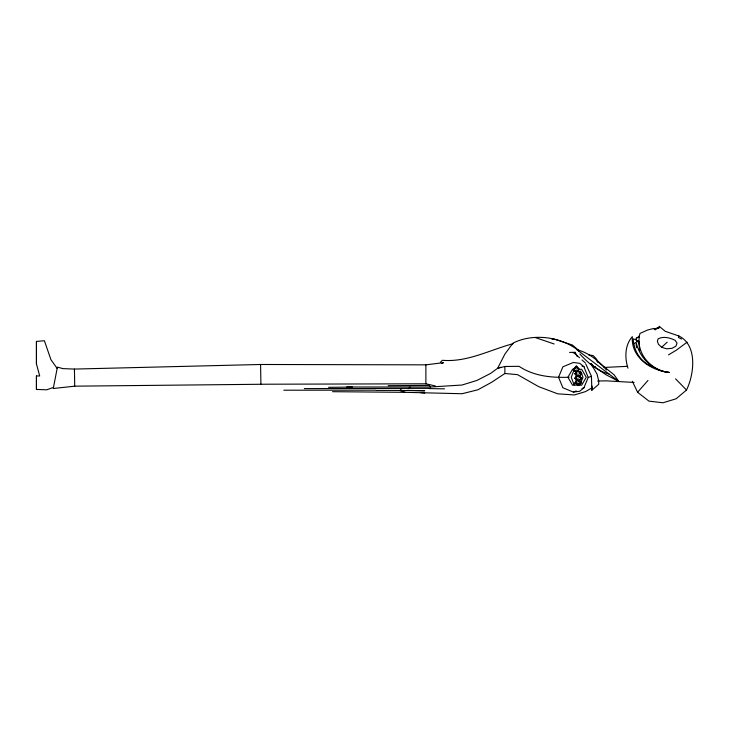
<?xml version="1.0" encoding="UTF-8"?>
<svg xmlns="http://www.w3.org/2000/svg" width="729" height="729" viewBox="0 0 729 729"><rect width="100%" height="100%" fill="white"/><g stroke="black" fill="none" stroke-linecap="round" stroke-linejoin="round"><path stroke-width="1.09" d="M441.701 363.489L443.46 362.659L425.882 364.846L260.572 364.482L74.431 369.074L62.876 368.619L57.409 367.115L53.472 387.418L46.711 389.805L36.45 389.441L36.45 375.973L39.685 375.973L36.45 363.908L36.45 341.409L44.405 340.735L50.912 359.643L57.154 368.446M576.32 366.359L573.559 369.357L576.32 372.355L576.32 369.931M591.11 363.835L597.051 374.168L598.691 380.784L598.728 384.283L591.839 390.243L591.465 376.355L585.688 363.817M636.198 342.794C640.281 358.577 652.537 370.861 669.34 372.473C650.806 370.551 630.813 357.319 632.325 336.643C624.735 345.154 624.698 357.784 627.924 368.181M636.308 339.987L636.317 338.265M591.839 390.243L592.048 386.106M659.116 326.228L665.231 331.312L678.836 335.969L678.435 337.454L681.633 339.067M579.564 357.766L574.698 353.41L575.126 352.298L569.531 352.408M574.598 383.645L574.133 384.839L571.226 377.248L573.677 371.025L572.52 369.302L567.927 377.248L572.52 385.185L581.687 385.185L586.271 377.248L581.687 369.302L579.646 369.302M580.521 383.472L582.972 377.248L580.521 371.025M584.348 386.725L588.212 377.431L584.312 367.781M632.353 381.303L637.583 392.257L648.956 401.123L662.98 402.772L676.148 398.772L686.508 390.042C694.19 374.387 697.799 345.118 678.836 335.969M659.499 327.029L655.125 329.836L654.141 329.198L659.499 327.029L658.633 328.515M376.328 390.389L400.23 390.425L401.406 388.603M647.972 380.456L637.583 392.257M408.641 388.566L410.017 386.999M574.488 369.357L576.32 367.279M576.32 372.355L579.081 369.357L576.32 366.25M440.362 362.304L442.375 360.299C467.453 362.413 489.724 349.902 513.207 343.669M574.68 373.831L576.12 372.51M577.477 376.073L575.044 373.831L578.279 370.851L581.523 373.831L579.09 376.073L581.35 378.242M574.68 378.242L577.559 375.581M579.036 380.456L581.295 382.543L578.279 385.322L575.263 382.543L577.532 380.456L575.044 378.242L577.477 376.009M579.045 375.954L581.35 373.831M578.999 376.492L581.888 373.831L578.279 370.514M574.926 382.543L577.614 380.064M579.008 380.902L581.888 378.242L579.008 375.581M578.279 384.383L579.619 383.153M578.279 385.632L581.642 382.543L578.954 380.064M661.613 347.259L666.488 348.817L672.029 348.307L675.901 346.211L677.031 343.14L675.136 340.315C669.951 337.782 663.545 336.023 658.114 338.83L657.376 341.236L658.405 344.216L661.613 347.259L667.208 342.193M584.385 387.464L579.737 391.245L573.349 392.102L562.888 387.764L558.551 377.285L562.888 366.815L573.349 362.477L579.737 363.324L584.385 367.033M687.11 342.183L676.321 350.193L668.475 354.877M591.839 387.937L585.542 391.582L574.324 394.954L557.694 393.824L538.658 386.634L517.508 374.642L504.878 373.503L491.492 382.361L477.896 389.787L462.022 393.733L405.388 392.33L332.542 391.692M637.292 337.8L639.224 336.862M635.77 342.694L633.647 343.669L633.246 338.885L635.478 339.596M573.349 392.102L576.229 390.917M581.997 388.548L583.92 387.764M500.741 367.27L497.643 368.291L490.453 373.494L477.003 380.401L462.022 385.03L430.593 386.999L346.712 386.999M588.212 377.431L591.465 376.355M573.559 369.357L574.279 369.129L573.559 369.248L576.32 372.246M569.103 377.248C551.68 377.813 533.956 376.301 519.066 366.332L504.878 366.477L497.643 368.291L504.878 354.112L512.915 343.177C533.072 332.834 561.904 336.67 579.072 351.132M654.068 328.396L647.498 330.027L639.925 333.481C634.968 352.636 650.532 370.505 669.34 372.473M573.623 369.202L576.32 365.912L579.4 369.248M591.948 365.867L593.442 367.234L595.347 366.833M435.395 385.978L425.882 383.8L266.568 384.21L74.722 386.17L53.253 388.511M429.782 388.347L304.339 388.603M627.605 366.332L604.049 367.443M597.68 381.012L606.163 380.848L634.139 382.443M388.138 385.668L429.153 385.404L430.593 386.999M328.542 387.327L352.435 387.081M551.99 339.176L554.222 339.158L572.329 344.99L579.191 350.804M283.8 390.206L375.69 390.17M572.52 369.302L574.552 369.302M575.044 373.831L576.019 373.831M575.044 378.242L576.019 378.242M575.263 382.543L576.174 382.543M579.801 384.101L576.001 384.101L576.001 371.936L573.951 370.341L573.951 369.193L573.951 370.341M400.23 390.425L424.734 390.762L407.265 390.37M429.153 388.593L444.471 388.83M636.818 341.783L638.65 341.819L638.877 341.218L636.289 340.589M593.442 367.234L595.557 367.27M420.414 392.585L424.734 393.104M588.704 354.914L593.142 355.579L596.595 359.206L597.753 362.185M636.271 340.762L638.012 341.072M609.025 374.023C597.379 371.025 587.802 362.769 579.874 354.03M399.51 390.48L405.388 392.33M535.241 337.545L554.113 343.979M581.997 366.022L583.92 366.815M653.266 367.161C643.16 363.653 635.46 354.212 633.875 343.651M596.395 360.636L614.128 374.843L618.757 381.404L605.772 374.606L590.016 363.662M572.639 352.453L574.698 353.41M618.757 381.404L576.967 349.747C588.695 352.69 599.019 360.955 606.482 369.977M581.997 359.944L585.241 362.851M578.279 375.262L581.523 378.242L578.279 381.221L577.887 378.242M578.999 376.92L580.43 378.242M578.999 380.574L581.131 382.543L578.279 385.176L576.147 383.199M578.954 381.313L580.284 382.543M638.877 336.115L639.26 336.506L636.317 338.028L636.317 339.714M675.583 378.852L686.508 390.042M576.32 367.37L578.161 369.357M578.279 385.322L577.915 382.543M591.52 363.826L592.723 365.493M578.279 376.82L577.887 373.831M575.126 352.298L577.149 356.363M639.333 348.735L639.77 350.685L638.659 341.026M636.107 344.288L636.627 347.715M260.572 364.482L260.918 384.256M74.431 369.074L74.722 386.17M504.878 366.477L504.878 373.503M425.882 364.846L425.882 383.8M36.45 341.409L36.45 363.908M36.45 375.973L36.45 389.441M580.43 373.831L578.999 372.519L580.412 373.831"/></g></svg>
